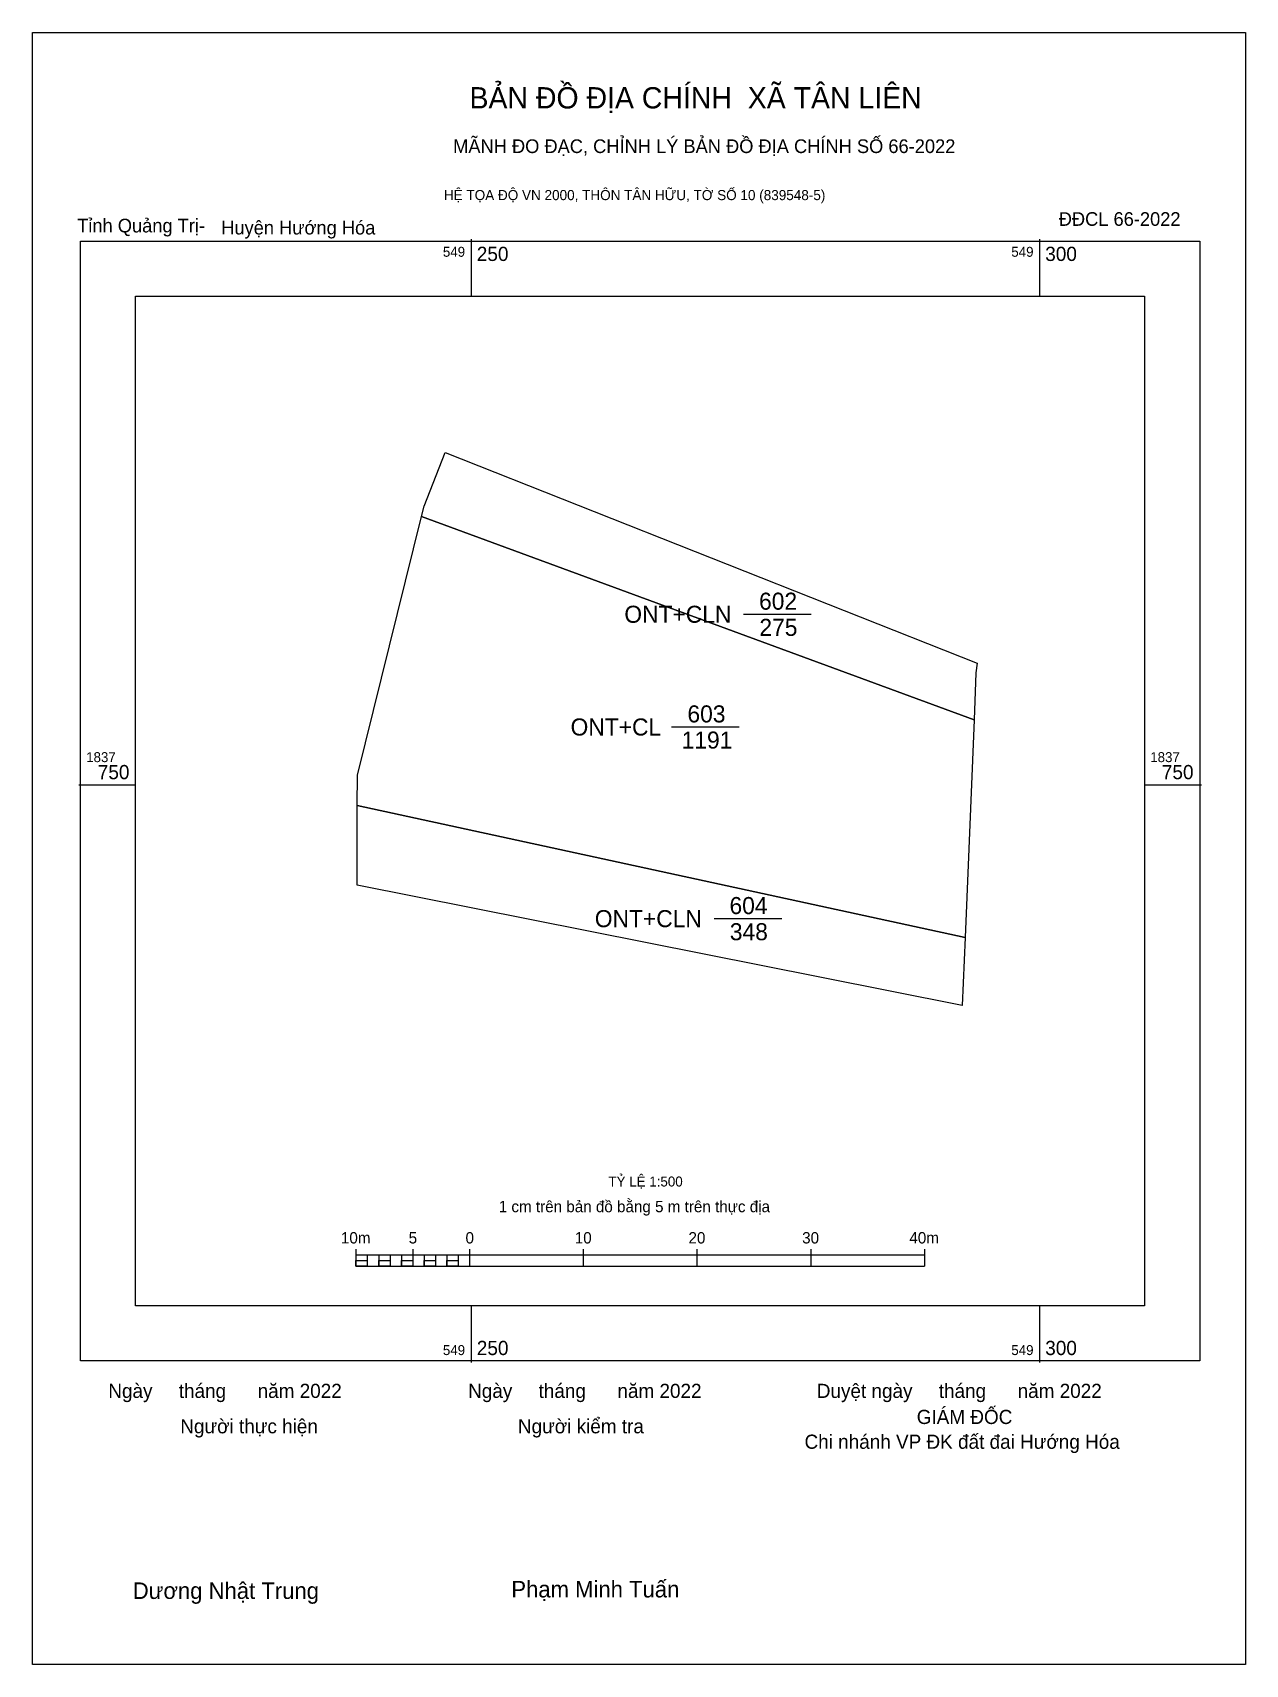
# Model space of a CAD drawing. Extents: x 549211 to 549318, y 1837673 to 1837816.
import ezdxf

# ---------------------------------------------------------------- set-up
doc = ezdxf.new("R2010")
doc.units = 0
for name, color, linetype in [('Level 10', 7, 'Continuous'), ('Level 13', 7, 'Continuous'), ('Level 15', 7, 'Continuous'), ('Level 27', 7, 'Continuous'), ('Level 6', 7, 'Continuous'), ('Level 62', 7, 'Continuous'), ('Level 63', 7, 'Continuous'), ('Level 9', 7, 'Continuous')]:
    doc.layers.add(name, color=color, linetype=linetype)

msp = doc.modelspace()

# ---------------------------------------------------------------- linework, layer by layer
at = {"layer": 'Level 10'}
for p, q in [((549273.97, 1837765), (549279.92, 1837765)), ((549267.63, 1837755.09), (549273.58, 1837755.09)), ((549271.38, 1837738.24), (549277.33, 1837738.24))]:
    msp.add_line(p, q, dxfattribs=at)
for points in [[(549245.63, 1837773.6), (549245.86, 1837774.51), (549247.71, 1837779.23), (549294.51, 1837760.7), (549294.41, 1837759.86), (549294.24, 1837755.71)], [(549294.24, 1837755.71), (549293.46, 1837736.58), (549239.99, 1837748.18), (549240, 1837750.84), (549245.63, 1837773.6)], [(549293.46, 1837736.58), (549293.21, 1837730.59), (549280.69, 1837733.08), (549239.97, 1837741.18), (549239.99, 1837748.18)]]:
    msp.add_lwpolyline(points, close=True, dxfattribs=at)
at = {"layer": 'Level 15'}
msp.add_lwpolyline([(549211.43, 1837816.14), (549318.11, 1837816.14), (549318.11, 1837672.68), (549211.43, 1837672.68)], close=True, dxfattribs=at)
at = {"layer": 'Level 27'}
for p, q in [((549245.63, 1837773.6), (549245.64, 1837773.6)), ((549294.24, 1837755.71), (549294.24, 1837755.72)), ((549239.99, 1837748.18), (549239.99, 1837748.18)), ((549293.46, 1837736.58), (549293.46, 1837736.58))]:
    msp.add_line(p, q, dxfattribs=at)
at = {"layer": 'Level 62'}
msp.add_lwpolyline([(549220.49, 1837792.97), (549309.24, 1837792.97), (549309.24, 1837704.21), (549220.49, 1837704.21)], close=True, dxfattribs=at)
at = {"layer": 'Level 63'}
for p, q in [((549250, 1837797.97), (549250, 1837792.97)), ((549300, 1837797.97), (549300, 1837792.97)), ((549215.49, 1837750), (549220.49, 1837750)), ((549309.24, 1837750), (549314.24, 1837750)), ((549239.87, 1837709.18), (549239.87, 1837707.68)), ((549244.87, 1837709.18), (549244.87, 1837707.68)), ((549249.87, 1837709.18), (549249.87, 1837707.68)), ((549259.87, 1837709.18), (549259.87, 1837707.68)), ((549269.87, 1837709.18), (549269.87, 1837707.68)), ((549279.87, 1837709.18), (549279.87, 1837707.68)), ((549289.87, 1837709.18), (549289.87, 1837707.68)), ((549239.87, 1837708.68), (549289.87, 1837708.68)), ((549239.87, 1837707.68), (549289.87, 1837707.68)), ((549240.87, 1837708.68), (549240.87, 1837707.68)), ((549241.87, 1837708.68), (549241.87, 1837707.68)), ((549242.87, 1837708.68), (549242.87, 1837707.68)), ((549243.87, 1837708.68), (549243.87, 1837707.68)), ((549244.87, 1837708.68), (549244.87, 1837707.68)), ((549245.87, 1837708.68), (549245.87, 1837707.68)), ((549246.87, 1837708.68), (549246.87, 1837707.68)), ((549247.87, 1837708.68), (549247.87, 1837707.68)), ((549248.87, 1837708.68), (549248.87, 1837707.68)), ((549249.87, 1837708.68), (549249.87, 1837707.68)), ((549250, 1837704.21), (549250, 1837699.21)), ((549300, 1837704.21), (549300, 1837699.21))]:
    msp.add_line(p, q, dxfattribs=at)
for points in [[(549215.64, 1837797.81), (549314.09, 1837797.81), (549314.09, 1837699.37), (549215.64, 1837699.37)], [(549239.87, 1837708.18), (549240.87, 1837708.18), (549240.87, 1837707.68), (549239.87, 1837707.68)], [(549239.87, 1837708.18), (549240.87, 1837708.18), (549240.87, 1837707.68), (549239.87, 1837707.68)], [(549241.87, 1837708.18), (549242.87, 1837708.18), (549242.87, 1837707.68), (549241.87, 1837707.68)], [(549243.87, 1837708.18), (549244.87, 1837708.18), (549244.87, 1837707.68), (549243.87, 1837707.68)], [(549245.87, 1837708.18), (549246.87, 1837708.18), (549246.87, 1837707.68), (549245.87, 1837707.68)], [(549247.87, 1837708.18), (549248.87, 1837708.18), (549248.87, 1837707.68), (549247.87, 1837707.68)]]:
    msp.add_lwpolyline(points, close=True, dxfattribs=at)

# ---------------------------------------------------------------- texts
at = {"layer": 'Level 13'}
for s, p in [('602', (549275.33, 1837765.4)), ('ONT+CLN', (549263.48, 1837764.25)), ('275', (549275.36, 1837763.1)), ('603', (549269.03, 1837755.49)), ('ONT+CL', (549258.75, 1837754.34)), ('1191', (549268.52, 1837753.19)), ('ONT+CLN', (549260.88, 1837737.49)), ('604', (549272.73, 1837738.64)), ('348', (549272.76, 1837736.34))]:
    msp.add_text(s, height=1.5, dxfattribs=at).set_placement(p)
at = {"layer": 'Level 6'}
msp.add_text('TỶ LỆ 1:500', height=0.879, dxfattribs=at).set_placement((549262.08, 1837714.69))
at = {"layer": 'Level 63'}
for s, height, p in [('BẢN ĐỒ ĐỊA CHÍNH  XÃ TÂN LIÊN', 1.8718, (549249.86, 1837809.47)), ('MÃNH ĐO ĐẠC, CHỈNH LÝ BẢN ĐỒ ĐỊA CHÍNH SỐ 66-2022', 1.2011, (549248.42, 1837805.55)), ('HỆ TỌA ĐỘ VN 2000, THÔN TÂN HỮU, TỜ SỐ 10 (839548-5)', 0.8891, (549247.61, 1837801.41)), ('549', 0.875, (549247.52, 1837796.43)), ('250', 1.25, (549250.5, 1837796.06)), ('549', 0.875, (549297.52, 1837796.43)), ('300', 1.25, (549300.5, 1837796.06)), ('1837', 0.875, (549216.14, 1837752)), ('1837', 0.875, (549309.74, 1837752)), ('750', 1.25, (549217.16, 1837750.5)), ('750', 1.25, (549310.76, 1837750.5)), ('1 cm trên bản đồ bằng 5 m trên thực địa', 1, (549252.43, 1837712.43)), ('10m', 1, (549238.55, 1837709.68)), ('5', 1, (549244.51, 1837709.68)), ('0', 1, (549249.51, 1837709.68)), ('10', 1, (549259.12, 1837709.68)), ('20', 1, (549269.12, 1837709.68)), ('30', 1, (549279.12, 1837709.68)), ('40m', 1, (549288.55, 1837709.68)), ('549', 0.875, (549247.52, 1837699.87)), ('250', 1.25, (549250.5, 1837699.87)), ('549', 0.875, (549297.52, 1837699.87)), ('300', 1.25, (549300.5, 1837699.87)), ('Ngày     tháng      năm 2022', 1.2442, (549218.09, 1837696.1)), ('Ngày     tháng      năm 2022', 1.2442, (549249.74, 1837696.1)), ('Duyệt ngày     tháng      năm 2022', 1.2442, (549280.41, 1837696.1)), ('GIÁM ĐỐC', 1.244, (549289.2, 1837693.81)), ('Người thực hiện', 1.2442, (549224.42, 1837692.99)), ('Người kiểm tra', 1.2442, (549254.12, 1837692.99)), ('Chi nhánh VP ĐK đất đai Hướng Hóa', 1.2442, (549279.33, 1837691.63)), ('Dương Nhật Trung', 1.4512, (549220.24, 1837678.43)), ('Phạm Minh Tuấn', 1.4512, (549253.54, 1837678.56))]:
    msp.add_text(s, height=height, dxfattribs=at).set_placement(p)
at = {"layer": 'Level 9'}
for s, p in [('Tỉnh Quảng Trị-', (549215.35, 1837798.57)), ('Huyện Hướng Hóa', (549228.02, 1837798.39)), ('ĐĐCL 66-2022', (549301.69, 1837799.15))]:
    msp.add_text(s, height=1.2011, dxfattribs=at).set_placement(p)

doc.saveas('drawing.dxf')
